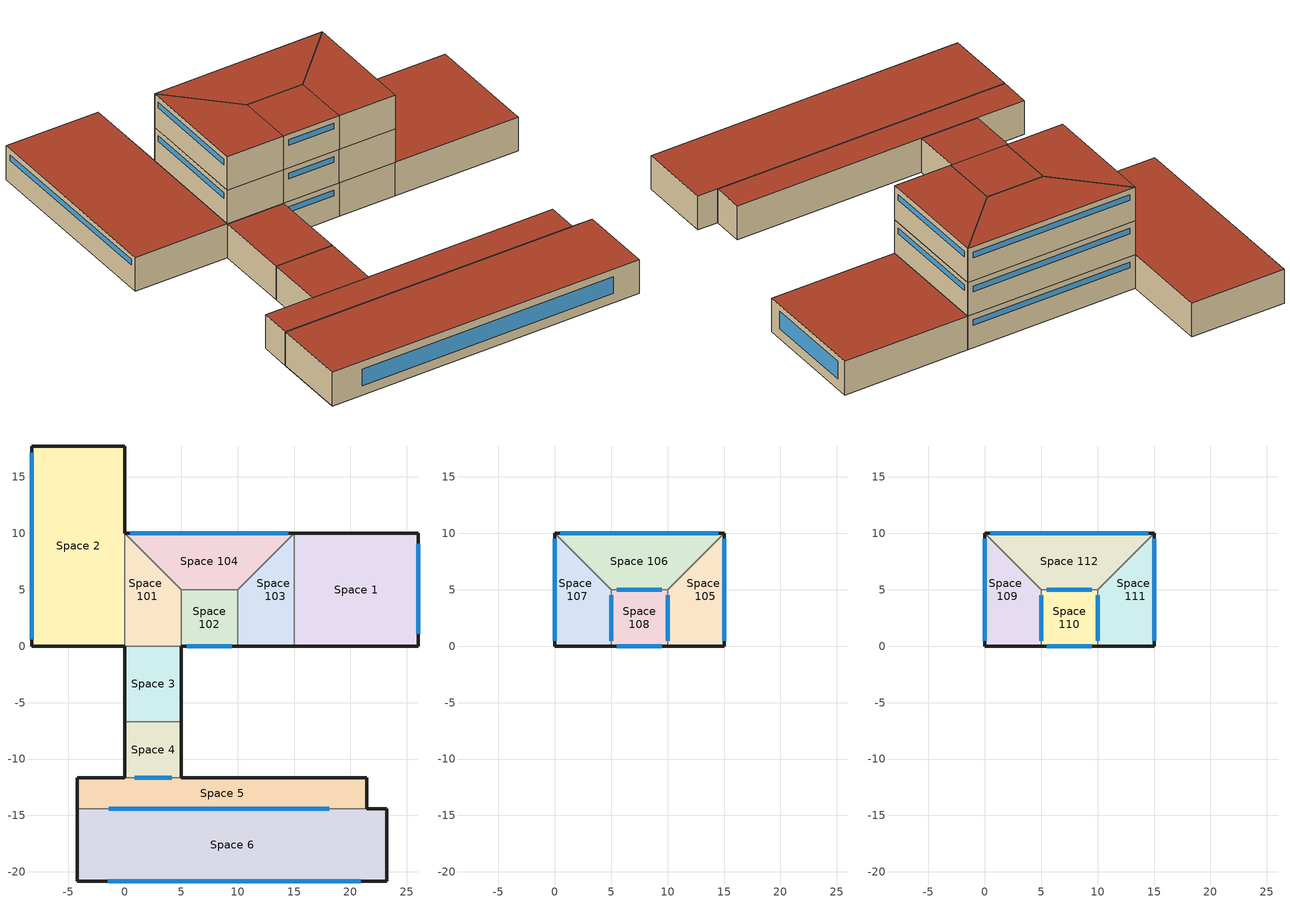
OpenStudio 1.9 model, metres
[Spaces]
Space 101
 floor ground: 0,10 5,5 5,0 0,0 z0
 wall to Space 2 (Air Wall): 0,10 0,0 z0:3.05
 wall to Space 104: 5,5 0,10 z0:3.05
 wall to Space 102 (Air Wall): 5,0 5,5 z0:3.05
 wall to Space 3 (Air Wall): 0,0 5,0 z0:3.05
Space 102
 floor ground: 10,5 10,0 5,0 5,5 z0
 wall outside: 5,0 10,0 z0:3.05
 wall to Space 104 (Air Wall): 10,5 5,5 z0:3.05
 wall to Space 103 (Air Wall): 10,0 10,5 z0:3.05
 window: 5.5,0 9.5,0 z2.05:2.55
Space 103
 floor ground: 15,10 15,0 10,0 10,5 z0
 wall outside: 10,0 15,0 z0:3.05
 wall to Space 104: 15,10 10,5 z0:3.05
 wall to Space 1: 15,0 15,10 z0:3.05
Space 104
 floor ground: 15,10 10,5 5,5 0,10 z0
 wall outside: 15,10 0,10 z0:3.05
 window: 14.5,10 0.5,10 z2.05:2.55
Space 1
 floor ground: 25.99,10 25.99,0 15,0 15,10 z0
 wall outside: 15,0 25.99,0 25.99,10 15,10 z0:3.05
 window: 25.99,1.09 25.99,9.06 z0.93:2.5
 roof outside: 25.99,0 25.99,10 15,10 15,0 z3.05
Space 2
 floor ground: 0,17.74 0,0 -8.23,0 -8.23,17.74 z0
 wall outside: 0,10 0,17.74 -8.23,17.74 -8.23,0 0,0 z0:3.05
 window: -8.23,17.15 -8.23,0.6 z2.05:2.55
 roof outside: 0,0 0,17.74 -8.23,17.74 -8.23,0 z3.05
Space 3
 floor ground: 5,0 5,-6.68 0,-6.68 0,0 z0
 wall outside: 5,-6.68 5,0 / 0,0 0,-6.68 z0:3.05
 wall to Space 4 (Air Wall): 0,-6.68 5,-6.68 z0:3.05
 roof outside: 5,-6.68 5,0 0,0 0,-6.68 z3.05
Space 4
 floor ground: 5,-6.68 5,-11.68 0,-11.68 0,-6.68 z0
 wall outside: 5,-11.68 5,-6.68 / 0,-6.68 0,-11.68 z0:3.05
 wall to Space 5: 0,-11.68 5,-11.68 z0:3.05
 window inside: 0.87,-11.68 4.16,-11.68 z0.9:2.47
 roof outside: 5,-11.68 5,-6.68 0,-6.68 0,-11.68 z3.05
Space 5
 floor ground: 21.46,-11.68 21.46,-14.39 -4.2,-14.39 -4.2,-11.68 z0
 wall outside: 21.46,-14.39 21.46,-11.68 5,-11.68 / 0,-11.68 -4.2,-11.68 -4.2,-14.39 z0:3.05
 wall to Space 6: -4.2,-14.39 21.46,-14.39 z0:3.05
 window inside: -1.42,-14.39 18.14,-14.39 z1.13:2.33
 roof outside: 21.46,-14.39 21.46,-11.68 -4.2,-11.68 -4.2,-14.39 z3.05
Space 6
 wall outside: -4.2,-14.39 -4.2,-20.81 23.22,-20.81 23.22,-14.39 21.46,-14.39 z0:3.05
 window: -1.5,-20.81 20.91,-20.81 z0.84:2.34
 roof outside: 23.22,-20.81 23.22,-14.39 -4.2,-14.39 -4.2,-20.81 z0; 23.22,-20.81 23.22,-14.39 -4.2,-14.39 -4.2,-20.81 z3.05
Space 105
 floor to Space 103: 15,10 15,0 10,0 10,5 z3.05
 wall outside: 10,0 15,0 15,10 z3.05:6.1
 wall to Space 106: 15,10 10,5 z3.05:6.1
 wall to Space 108: 10,5 10,0 z3.05:6.1
 window inside: 10,4.5 10,0.5 z5.1:5.6
 window: 15,0.5 15,9.5 z5.1:5.6
Space 106
 floor to Space 104: 15,10 10,5 5,5 0,10 z3.05
 wall outside: 15,10 0,10 z3.05:6.1
 wall to Space 107: 0,10 5,5 z3.05:6.1
 wall to Space 108: 5,5 10,5 z3.05:6.1
 window inside: 5.5,5 9.5,5 z5.1:5.6
 window: 14.5,10 0.5,10 z5.1:5.6
Space 107
 floor to Space 101: 0,10 5,5 5,0 0,0 z3.05
 wall outside: 0,10 0,0 5,0 z3.05:6.1
 wall to Space 108: 5,0 5,5 z3.05:6.1
 window inside: 5,0.5 5,4.5 z5.1:5.6
 window: 0,9.5 0,0.5 z5.1:5.6
Space 108
 floor to Space 102: 10,5 10,0 5,0 5,5 z3.05
 wall outside: 5,0 10,0 z3.05:6.1
 window: 5.5,0 9.5,0 z5.1:5.6
Space 109
 floor to Space 107: 0,10 5,5 5,0 0,0 z6.1
 wall outside: 0,10 0,0 5,0 z6.1:9.14
 wall to Space 112: 5,5 0,10 z6.1:9.14
 wall to Space 110: 5,0 5,5 z6.1:9.14
 window inside: 5,0.5 5,4.5 z8.14:8.64
 window: 0,9.5 0,0.5 z8.14:8.64
 roof outside: 5,0 5,5 0,10 0,0 z9.14
Space 110
 floor to Space 108: 10,5 10,0 5,0 5,5 z6.1
 wall outside: 5,0 10,0 z6.1:9.14
 wall to Space 111: 10,0 10,5 z6.1:9.14
 wall to Space 112: 10,5 5,5 z6.1:9.14
 window inside: 10,0.5 10,4.5 / 9.5,5 5.5,5 z8.14:8.64
 window: 5.5,0 9.5,0 z8.14:8.64
 roof outside: 10,0 10,5 5,5 5,0 z9.14
Space 111
 floor to Space 105: 15,10 15,0 10,0 10,5 z6.1
 wall outside: 10,0 15,0 15,10 z6.1:9.14
 wall to Space 112: 15,10 10,5 z6.1:9.14
 window: 15,0.5 15,9.5 z8.14:8.64
 roof outside: 15,0 15,10 10,5 10,0 z9.14
Space 112
 floor to Space 106: 15,10 10,5 5,5 0,10 z6.1
 wall outside: 15,10 0,10 z6.1:9.14
 window: 14.5,10 0.5,10 z8.14:8.64
 roof outside: 10,5 15,10 0,10 5,5 z9.14
[ClimateZones]
Climate Zone Institution Name 1=ASHRAE; Climate Zone Document Name 1=ANSI/ASHRAE Standard 169; Climate Zone Document Year 1=2006; Climate Zone Institution Name 2=CEC; Climate Zone Document Name 2=California Climate Zone Descriptions; Climate Zone Document Year 2=1995
[Building]
Building 1: Space Type=90.1-2010 - Office - OpenOffice; Default Construction Set=90.1-2010 - CZ5 - Office
[Site]
Denver Intl Ap: Latitude {deg}=39.83; Longitude {deg}=-104.65; Time Zone {hr}=-7; Elevation {m}=1650
[SizingPeriod:DesignDay] Barometric Pressure {Pa}=83011; Sky Clearness=0; Rain Indicator=0; Snow Indicator=0; Day of Month=21; Daylight Saving Time Indicator=0; Dry-Bulb Temperature Range Modifier Type=DefaultMultipliers
Name | Maximum Dry-Bulb Temperature {C} | Daily Dry-Bulb Temperature Range {deltaC} | Humidity Indicating Conditions at Maximum Dry-Bulb {BasedOnField A3} | Wind Speed {m/s} | Wind Direction {deg} | Month | Day Type | Humidity Indicating Type | Solar Model Indicator | ASHRAE Taub | ASHRAE Taud
Denver Intl Ap Ann Clg .4% Condns WB=>MDB | 27.3 | 15.2 | 18.3 | 4.2 | 80 | 7 | SummerDesignDay | Wetbulb | ASHRAETau | 0.424 | 2.012
Denver Intl Ap Ann Clg .4% Condns DP=>MDB | 19.9 | 15.2 | 16 | 4.2 | 80 | 7 | SummerDesignDay | Dewpoint | ASHRAETau | 0.424 | 2.012
Denver Intl Ap Ann Clg .4% Condns DB=>MWB | 34.6 | 15.2 | 15.7 | 4.2 | 80 | 7 | SummerDesignDay | Wetbulb | ASHRAETau | 0.424 | 2.012
Denver Intl Ap Ann Htg Wind 99.6% Condns WS=>MCDB | 1.8 | 0 | 1.8 | 14.1 | 160 | 12 | WinterDesignDay | Wetbulb | ASHRAEClearSky
Denver Intl Ap Ann Clg .4% Condns Enth=>MDB | 27 | 15.2 | 58300 | 4.2 | 80 | 7 | SummerDesignDay | Enthalpy | ASHRAETau | 0.424 | 2.012
Denver Intl Ap Ann Htg 99.6% Condns DB | -17.4 | 0 | -17.4 | 3.3 | 160 | 12 | WinterDesignDay | Wetbulb | ASHRAEClearSky
Denver Intl Ap Ann Hum_n 99.6% Condns DP=>MCDB | -11.7 | 0 | -21.5 | 3.3 | 160 | 12 | WinterDesignDay | Dewpoint | ASHRAEClearSky
[DefaultConstructionSet]
90.1-2010 - CZ5 - Office: Default Exterior Surface Constructions=Default Surface Constructions 1; Default Interior Surface Constructions=Default Surface Constructions 2; Default Ground Contact Surface Constructions=Default Surface Constructions 3; Default Exterior SubSurface Constructions=Default Sub Surface Constructions 1; Default Interior SubSurface Constructions=Default Sub Surface Constructions 2; Interior Partition Construction=Interior Partition
[DefaultSurfaceConstructions]
Name | Floor Construction | Wall Construction | Roof Ceiling Construction
Default Surface Constructions 1 | ExtSlabCarpet 4in ClimateZone 1-8 | ASHRAE 90.1-2010 ExtWall Mass ClimateZone 5 | ASHRAE 90.1-2010 ExtRoof IEAD ClimateZone 2-8
Default Surface Constructions 2 | Interior Floor | Interior Wall | Interior Ceiling
Default Surface Constructions 3 | ExtSlabCarpet 4in ClimateZone 1-8 | ExtSlabCarpet 4in ClimateZone 1-8 | ExtSlabCarpet 4in ClimateZone 1-8
[Construction]
ExtSlabCarpet 4in ClimateZone 1-8: MAT-CC05 4 HW CONCRETE, CP02 CARPET PAD
ASHRAE 90.1-2010 ExtWall Mass ClimateZone 5: 1IN Stucco, 8IN CONCRETE HW RefBldg, Mass Wall Insulation R-8.72 IP, 1/2IN Gypsum
ASHRAE 90.1-2010 ExtRoof IEAD ClimateZone 2-8: Roof Membrane, IEAD Roof Insulation R-19.72 IP, Metal Decking
Interior Floor: F16 Acoustic tile, F05 Ceiling air space resistance, M11 100mm lightweight concrete
Interior Wall: G01a 19mm gypsum board, F04 Wall air space resistance, G01a 19mm gypsum board
Interior Ceiling: M11 100mm lightweight concrete, F05 Ceiling air space resistance, F16 Acoustic tile
ASHRAE 90.1-2010 ExtWindow Metal ClimateZone 4-6: Fixed Window 3.12/0.40/0.31
Exterior Door: F08 Metal surface, I01 25mm insulation board
Interior Window: Clear 3mm
Interior Door; Interior Partition: G05 25mm wood
Air Wall: Air Wall Material
[Material] Thermal Absorptance=0.9
Name | Roughness | Thickness {m} | Conductivity {W/m-K} | Density {kg/m3} | Specific Heat {J/kg-K} | Solar Absorptance | Visible Absorptance
MAT-CC05 4 HW CONCRETE | Rough | 0.1016 | 1.311 | 2240 | 836.8 | 0.85 | 0.85
1IN Stucco | Smooth | 0.0253 | 0.6918 | 1858 | 837 | 0.92 | 0.92
8IN CONCRETE HW RefBldg | Rough | 0.2032 | 1.311 | 2240 | 836.8 | 0.7 | 0.7
Mass Wall Insulation R-8.72 IP | MediumRough | 0.075271 | 0.049 | 265 | 836.8 | 0.7 | 0.7
1/2IN Gypsum | Smooth | 0.0127 | 0.16 | 784.9 | 830 | 0.4 | 0.4
Roof Membrane | VeryRough | 0.0095 | 0.16 | 1121.29 | 1460 | 0.7 | 0.7
IEAD Roof Insulation R-19.72 IP | MediumRough | 0.170137 | 0.049 | 265 | 836.8 | 0.7 | 0.7
Metal Decking | MediumSmooth | 0.0015 | 45.006 | 7680 | 418.4 | 0.6 | 0.6
F16 Acoustic tile | MediumSmooth | 0.0191 | 0.06 | 368 | 590 | 0.3 | 0.3
M11 100mm lightweight concrete | MediumRough | 0.1016 | 0.53 | 1280 | 840 | 0.5 | 0.5
G01a 19mm gypsum board | MediumSmooth | 0.019 | 0.16 | 800 | 1090 | 0.4 | 0.4
F08 Metal surface | Smooth | 0.0008 | 45.28 | 7824 | 500 | 0.7 | 0.7
I01 25mm insulation board | MediumRough | 0.0254 | 0.03 | 43 | 1210 | 0.6 | 0.6
G05 25mm wood | MediumSmooth | 0.0254 | 0.15 | 608 | 1630 | 0.5 | 0.5
[Material:NoMass]
CP02 CARPET PAD: Roughness=Smooth; Thermal Resistance {m2-K/W}=0.1; Thermal Absorptance=0.9; Solar Absorptance=0.8; Visible Absorptance=0.8
[Material:AirGap]
Name | Thermal Resistance {m2-K/W}
F05 Ceiling air space resistance | 0.18
F04 Wall air space resistance | 0.15
[DefaultSubSurfaceConstructions]
Name | Fixed Window Construction | Operable Window Construction | Door Construction | Tubular Daylight Dome Construction | Tubular Daylight Diffuser Construction
Default Sub Surface Constructions 1 | ASHRAE 90.1-2010 ExtWindow Metal ClimateZone 4-6 | ASHRAE 90.1-2010 ExtWindow Metal ClimateZone 4-6 | Exterior Door | Interior Window | Interior Window
Default Sub Surface Constructions 2 | Interior Window | Interior Window | Interior Door
[WindowMaterial:SimpleGlazingSystem]
Fixed Window 3.12/0.40/0.31: U-Factor {W/m2-K}=3.12304; Solar Heat Gain Coefficient=0.4; Visible Transmittance=0.31
[WindowMaterial:Glazing]
Clear 3mm: Optical Data Type=SpectralAverage; Thickness {m}=0.003; Solar Transmittance at Normal Incidence=0.837; Front Side Solar Reflectance at Normal Incidence=0.075; Back Side Solar Reflectance at Normal Incidence=0; Visible Transmittance at Normal Incidence=0.898; Front Side Visible Reflectance at Normal Incidence=0.081; Back Side Visible Reflectance at Normal Incidence=0; Infrared Transmittance at Normal Incidence=0; Front Side Infrared Hemispherical Emissivity=0.84; Back Side Infrared Hemispherical Emissivity=0.84; Conductivity {W/m-K}=0.9; Dirt Correction Factor for Solar and Visible Transmittance=1; Solar Diffusing=No
[Material:AirWall]
Air Wall Material
[SpaceType]
90.1-2010 - Office - OpenOffice: Default Schedule Set=90.1-2010 - Office - OpenOffice Schedule Set; Design Specification Outdoor Air Object=90.1-2010 - Office - OpenOffice Ventilation; Standards Building Type=Office; Standards Space Type=OpenOffice
[DefaultScheduleSet]
90.1-2010 - Office - OpenOffice Schedule Set: Number of People Schedule=Medium Office Bldg Occ; People Activity Level Schedule=Medium Office Activity; Lighting Schedule=Office Bldg Light; Electric Equipment Schedule=Medium Office Bldg Equip; Infiltration Schedule=Medium Office Infil Quarter On
[Lights:Definition]
90.1-2010 - Office - OpenOffice Lights Definition: Design Level Calculation Method=Watts/Area; Watts per Space Floor Area {W/m2}=10.5486
[Lights]
90.1-2010 - Office - OpenOffice Lights: Lights Definition=90.1-2010 - Office - OpenOffice Lights Definition; Space or SpaceType=90.1-2010 - Office - OpenOffice
[DesignSpecification:OutdoorAir]
90.1-2010 - Office - OpenOffice Ventilation: Outdoor Air Method=Sum; Outdoor Air Flow per Person {m3/s-person}=0.00235974; Outdoor Air Flow per Floor Area {m3/s-m2}=0.0003048
[People:Definition]
90.1-2010 - Office - OpenOffice People Definition: Number of People Calculation Method=People/Area; People per Space Floor Area {person/m2}=0.0565105; Fraction Radiant=0.3
[People]
90.1-2010 - Office - OpenOffice People: People Definition=90.1-2010 - Office - OpenOffice People Definition; Space or SpaceType=90.1-2010 - Office - OpenOffice
[SpaceInfiltration:DesignFlowRate]
90.1-2010 - Office - OpenOffice Infiltration: Space or SpaceType=90.1-2010 - Office - OpenOffice; Design Flow Rate Calculation Method=Flow/ExteriorArea; Flow per Exterior Surface Area {m3/s-m2}=0.000226568
[ElectricEquipment:Definition]
90.1-2010 - Office - OpenOffice Electric Equipment Definition: Design Level Calculation Method=Watts/Area; Watts per Space Floor Area {W/m2}=7.64238
[ElectricEquipment]
90.1-2010 - Office - OpenOffice Electric Equipment: Electric Equipment Definition=90.1-2010 - Office - OpenOffice Electric Equipment Definition; Space or SpaceType=90.1-2010 - Office - OpenOffice
[ThermostatSetpoint:DualSetpoint]
90.1-2010 - Office - OpenOffice Thermostat: Heating Setpoint Temperature Schedule=Medium Office HtgSetp; Cooling Setpoint Temperature Schedule=Medium Office ClgSetp
[BuildingStory]
Building Story 1: Nominal Z Coordinate {m}=0; Nominal Floor to Floor Height {m}=3.048
[Space] Space Type=90.1-2010 - Office - OpenOffice
Name | Building Story | Thermal Zone
Space 101 | Building Story 1 | Thermal Zone 1
Space 102 | Building Story 1 | Thermal Zone 2
Space 103 | Building Story 1 | Thermal Zone 3
Space 104 | Building Story 1 | Thermal Zone 4
Space 105 | Building Story 1 | Thermal Zone 9
Space 106 | Building Story 1 | Thermal Zone 7
Space 107 | Building Story 1 | Thermal Zone 5
Space 108 | Building Story 1 | Thermal Zone 11
Space 109 | Building Story 1 | Thermal Zone 6
Space 110 | Building Story 1 | Thermal Zone 12
Space 111 | Building Story 1 | Thermal Zone 10
Space 112 | Building Story 1 | Thermal Zone 8
Space 1 |  | Thermal Zone 13
Space 2 |  | Thermal Zone 14
Space 3 |  | Thermal Zone 15
Space 4 |  | Thermal Zone 16
Space 5 |  | Thermal Zone 17
Space 6 |  | Thermal Zone 18
[ThermalZone] Thermostat=90.1-2010 - Office - OpenOffice Thermostat; Use Ideal Air Loads=No
Thermal Zone 1; Thermal Zone 2; Thermal Zone 3; Thermal Zone 4; Thermal Zone 5; Thermal Zone 6; Thermal Zone 7; Thermal Zone 8; Thermal Zone 9; Thermal Zone 10; Thermal Zone 11; Thermal Zone 12; Thermal Zone 13; Thermal Zone 14; Thermal Zone 15; Thermal Zone 16; Thermal Zone 17; Thermal Zone 18
[Sizing:Zone] Zone Cooling Design Supply Air Temperature {C}=14; Zone Heating Design Supply Air Temperature {C}=40; Zone Cooling Design Supply Air Humidity Ratio {kg-H2O/kg-air}=0.0085; Zone Heating Design Supply Air Humidity Ratio {kg-H2O/kg-air}=0.008; Cooling Design Air Flow Method=DesignDay; Heating Design Air Flow Method=DesignDay
Thermal Zone 1; Thermal Zone 2; Thermal Zone 3; Thermal Zone 4; Thermal Zone 5; Thermal Zone 6; Thermal Zone 7; Thermal Zone 8; Thermal Zone 9; Thermal Zone 10; Thermal Zone 11; Thermal Zone 12; Thermal Zone 13; Thermal Zone 14; Thermal Zone 15; Thermal Zone 16; Thermal Zone 17; Thermal Zone 18
[Schedule:Ruleset]
Name | Default Day Schedule | Summer Design Day Schedule | Winter Design Day Schedule
Office Bldg Light | Office Bldg Light Default Schedule | Office Bldg Light Summer Design Day | Office Bldg Light Winter Design Day
Medium Office Bldg Occ | Medium Office Bldg Occ Default Schedule | Medium Office Bldg Occ Summer Design Day | Medium Office Bldg Occ Winter Design Day
Medium Office Activity | Medium Office Activity Default Schedule | Medium Office Activity Summer Design Day | Medium Office Activity Winter Design Day
Medium Office Infil Quarter On | Medium Office Infil Quarter On Default Schedule | Medium Office Infil Quarter On Summer Design Day | Medium Office Infil Quarter On Winter Design Day
Medium Office Bldg Equip | Medium Office Bldg Equip Default Schedule | Medium Office Bldg Equip Summer Design Day | Medium Office Bldg Equip Winter Design Day
Medium Office HtgSetp | Medium Office HtgSetp Default Schedule | Medium Office HtgSetp Summer Design Day | Medium Office HtgSetp Winter Design Day
Medium Office ClgSetp | Medium Office ClgSetp Default Schedule | Medium Office ClgSetp Summer Design Day | Medium Office ClgSetp Winter Design Day
[Schedule:Day]
Office Bldg Light Default Schedule: 5, 0, 0.05, 7, 0, 0.1, 8, 0, 0.3, 17, 0, 0.9, 18, 0, 0.7, 20, 0, 0.5, 22, 0, 0.3, 23, 0, 0.1, 24, 0, 0.05
Office Bldg Light Summer Design Day; Medium Office Infil Quarter On Rule 1 Day Schedule; Medium Office Bldg Equip Summer Design Day: 24, 0, 1
Office Bldg Light Winter Design Day; Medium Office Bldg Occ Winter Design Day; Medium Office Bldg Occ Rule 1 Day Schedule; Medium Office Bldg Equip Winter Design Day: 24, 0, 0
Office Bldg Light Rule 1 Day Schedule: 24, 0, 0.05
Office Bldg Light Rule 2 Day Schedule: 6, 0, 0.05, 8, 0, 0.1, 14, 0, 0.5, 17, 0, 0.15, 24, 0, 0.05
Medium Office Bldg Occ Default Schedule: 6, 0, 0, 7, 0, 0.1, 8, 0, 0.2, 12, 0, 0.95, 13, 0, 0.5, 17, 0, 0.95, 18, 0, 0.7, 20, 0, 0.4, 22, 0, 0.1, 24, 0, 0.05
Medium Office Bldg Occ Summer Design Day: 6, 0, 0, 22, 0, 1, 24, 0, 0.05
Medium Office Bldg Occ Rule 2 Day Schedule: 6, 0, 0, 8, 0, 0.1, 14, 0, 0.5, 17, 0, 0.1, 24, 0, 0
Medium Office Activity Default Schedule; Medium Office Activity Summer Design Day; Medium Office Activity Winter Design Day: 24, 0, 120
Medium Office Infil Quarter On Default Schedule; Medium Office Infil Quarter On Summer Design Day: 6, 0, 1, 22, 0, 0.25, 24, 0, 1
Medium Office Infil Quarter On Winter Design Day; Medium Office Infil Quarter On Rule 2 Day Schedule: 6, 0, 1, 18, 0, 0.25, 24, 0, 1
Medium Office Bldg Equip Default Schedule: 8, 0, 0.4, 12, 0, 0.9, 13, 0, 0.8, 17, 0, 0.9, 18, 0, 0.8, 20, 0, 0.6, 22, 0, 0.5, 24, 0, 0.4
Medium Office Bldg Equip Rule 1 Day Schedule: 24, 0, 0.3
Medium Office Bldg Equip Rule 2 Day Schedule: 6, 0, 0.3, 8, 0, 0.4, 14, 0, 0.5, 17, 0, 0.35, 24, 0, 0.3
Medium Office HtgSetp Default Schedule: 6, 0, 15.6, 22, 0, 21, 24, 0, 15.6
Medium Office HtgSetp Summer Design Day; Medium Office HtgSetp Rule 1 Day Schedule: 24, 0, 15.6
Medium Office HtgSetp Winter Design Day: 24, 0, 21
Medium Office HtgSetp Rule 2 Day Schedule: 6, 0, 15.6, 18, 0, 21, 24, 0, 15.6
Medium Office ClgSetp Default Schedule; Medium Office ClgSetp Summer Design Day: 6, 0, 26.7, 22, 0, 24, 24, 0, 26.7
Medium Office ClgSetp Winter Design Day; Medium Office ClgSetp Rule 1 Day Schedule: 24, 0, 26.7
Medium Office ClgSetp Rule 2 Day Schedule: 6, 0, 26.7, 18, 0, 24, 24, 0, 26.7
[Schedule:Rule] Apply Monday=No; Apply Tuesday=No; Apply Wednesday=No; Apply Thursday=No; Apply Friday=No; Date Specification Type=DateRange; Start Month=1; Start Day=1; End Month=12; End Day=31
Name | Schedule Ruleset | Rule Order | Day Schedule | Apply Sunday | Apply Saturday
Office Bldg Light Rule 1 | Office Bldg Light | 0 | Office Bldg Light Rule 1 Day Schedule | Yes | No
Office Bldg Light Rule 2 | Office Bldg Light | 1 | Office Bldg Light Rule 2 Day Schedule | No | Yes
Medium Office Bldg Occ Rule 1 | Medium Office Bldg Occ | 0 | Medium Office Bldg Occ Rule 1 Day Schedule | Yes | No
Medium Office Bldg Occ Rule 2 | Medium Office Bldg Occ | 1 | Medium Office Bldg Occ Rule 2 Day Schedule | No | Yes
Medium Office Infil Quarter On Rule 1 | Medium Office Infil Quarter On | 0 | Medium Office Infil Quarter On Rule 1 Day Schedule | Yes | No
Medium Office Infil Quarter On Rule 2 | Medium Office Infil Quarter On | 1 | Medium Office Infil Quarter On Rule 2 Day Schedule | No | Yes
Medium Office Bldg Equip Rule 1 | Medium Office Bldg Equip | 0 | Medium Office Bldg Equip Rule 1 Day Schedule | Yes | No
Medium Office Bldg Equip Rule 2 | Medium Office Bldg Equip | 1 | Medium Office Bldg Equip Rule 2 Day Schedule | No | Yes
Medium Office HtgSetp Rule 1 | Medium Office HtgSetp | 0 | Medium Office HtgSetp Rule 1 Day Schedule | Yes | No
Medium Office HtgSetp Rule 2 | Medium Office HtgSetp | 1 | Medium Office HtgSetp Rule 2 Day Schedule | No | Yes
Medium Office ClgSetp Rule 1 | Medium Office ClgSetp | 0 | Medium Office ClgSetp Rule 1 Day Schedule | Yes | No
Medium Office ClgSetp Rule 2 | Medium Office ClgSetp | 1 | Medium Office ClgSetp Rule 2 Day Schedule | No | Yes
